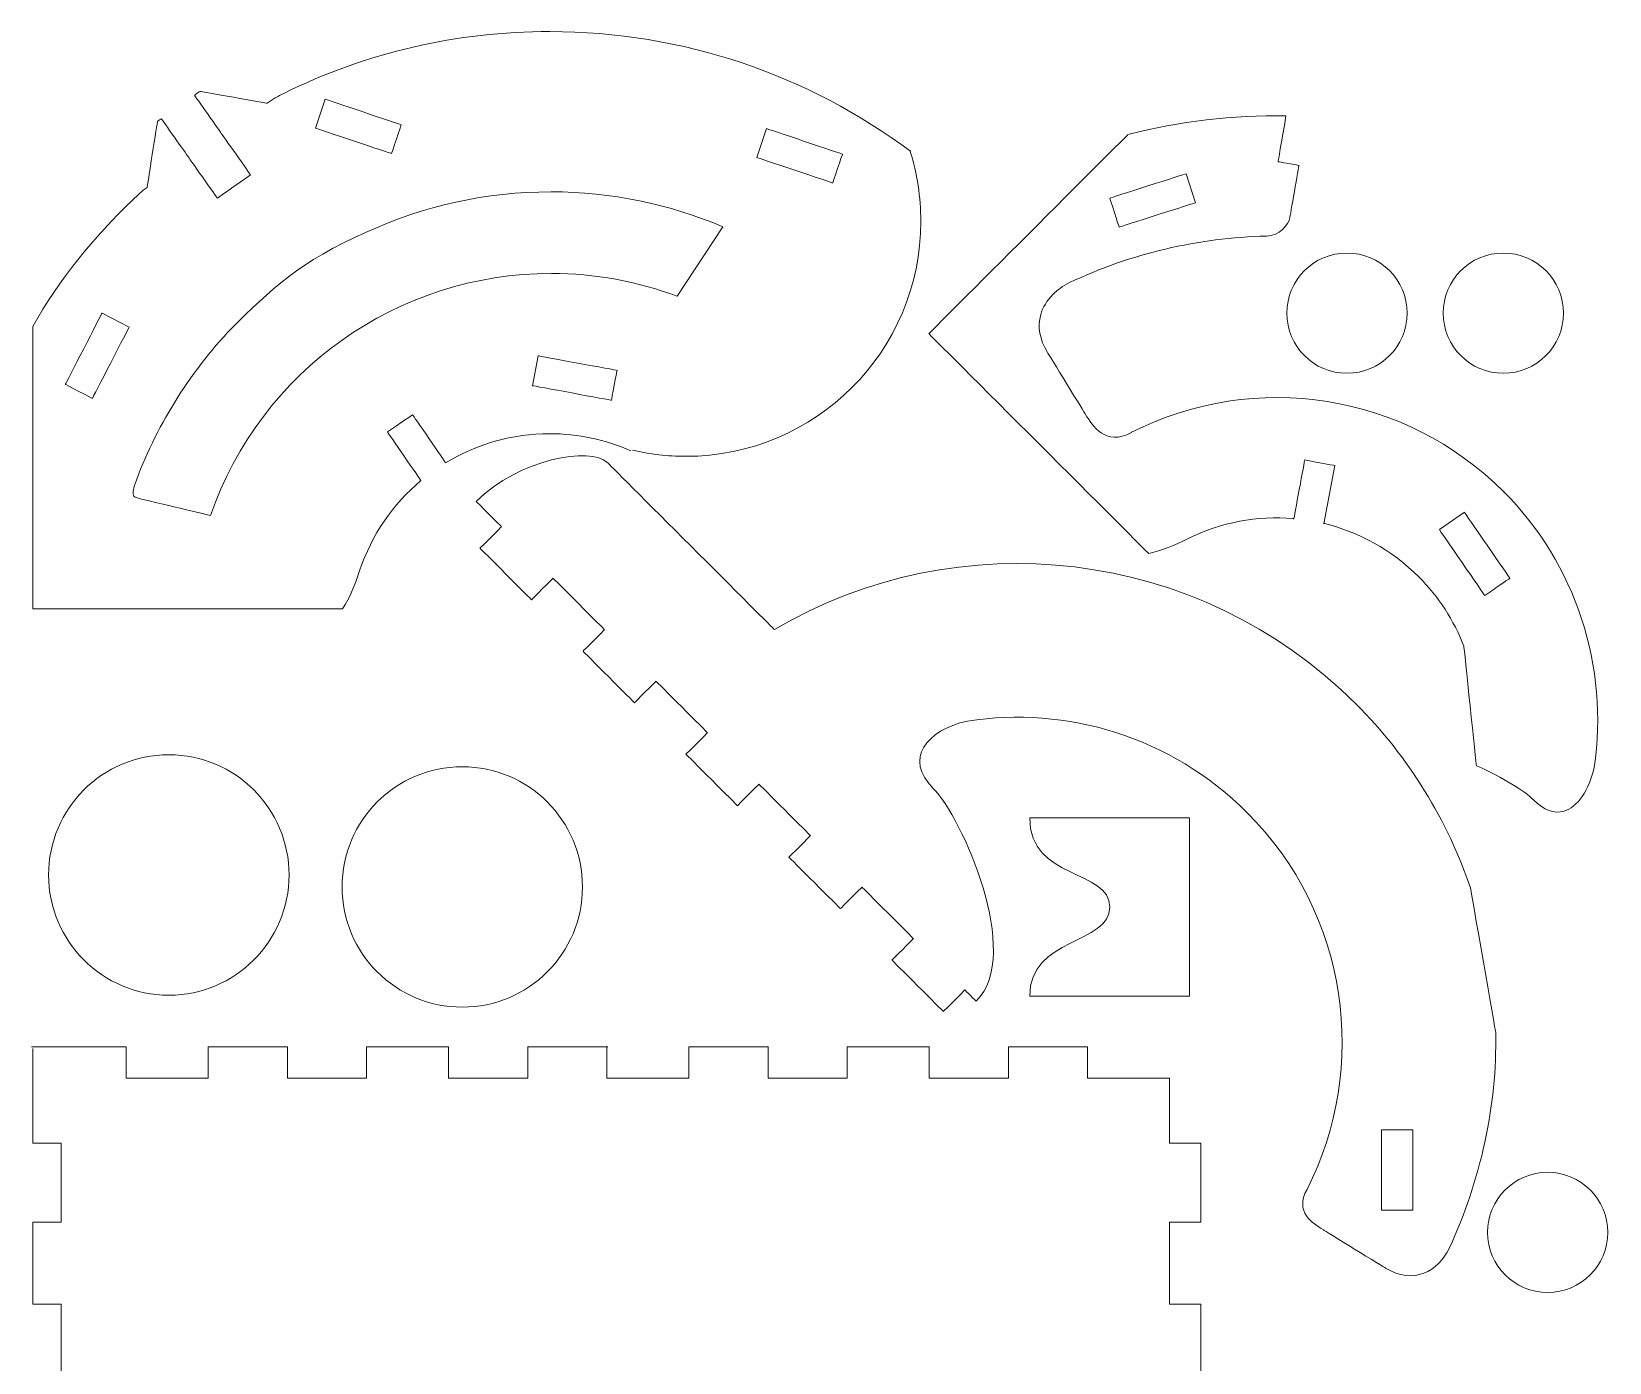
# Model space of a CAD drawing. Header units: millimetres. Extents: x -102 to 102, y -193 to 188.
# Drawn here: x -96.4 to 100.5, y 22.2 to 188.3 of the extents above; entities that cross this region are included whole.
import ezdxf

# ---------------------------------------------------------------- set-up
doc = ezdxf.new("R2010")
doc.units = ezdxf.units.MM
doc.header["$MEASUREMENT"] = 0
doc.layers.add('Layer 1', color=7, linetype='Continuous')

msp = doc.modelspace()

# ---------------------------------------------------------------- linework, layer by layer
at = {"layer": 'Layer 1', "color": 1, "lineweight": 9}
for points, knots in [([(-21.3755, 136.0189), (-19.2411, 135.5243), (-17.0179, 135.2629), (-14.7337, 135.2629), (-14.7337, 135.2629), (1.4574, 135.2629), (14.5832, 148.3887), (14.5832, 164.5798), (14.5832, 164.5798), (14.5832, 167.6155), (14.1214, 170.5442), (13.2649, 173.2984), (13.2649, 173.2984), (13.2649, 173.2984), (13.2906, 173.3315), (13.2906, 173.3315), (13.2906, 173.3315), (0.616, 182.7782), (-15.0371, 188.2632), (-31.6879, 188.2632), (-31.6879, 188.2632), (-43.3327, 188.2632), (-54.5083, 185.666), (-64.904, 180.5437), (-64.904, 180.5437), (-65.6205, 180.1906), (-66.3119, 179.781), (-66.9625, 179.3245), (-66.9625, 179.3245), (-66.9625, 179.3245), (-75.3582, 180.7984), (-75.3582, 180.7984), (-75.3582, 180.7984), (-75.3582, 180.7984), (-76.0486, 180.3119), (-76.0486, 180.3119), (-76.0486, 180.3119), (-76.0486, 180.3119), (-72.6563, 175.5015), (-72.6563, 175.5015), (-72.6563, 175.5015), (-72.6563, 175.5015), (-69.0491, 170.3865), (-69.0491, 170.3865), (-69.0491, 170.3865), (-69.0491, 170.3865), (-73.1847, 167.4698), (-73.1847, 167.4698), (-73.1847, 167.4698), (-73.1847, 167.4698), (-76.9196, 172.766), (-76.9196, 172.766), (-76.9196, 172.766), (-76.9196, 172.766), (-80.1835, 177.3952), (-80.1835, 177.3952), (-80.1835, 177.3952), (-80.1835, 177.3952), (-80.6548, 177.0632), (-80.6548, 177.0632), (-80.6548, 177.0632), (-80.6548, 177.0632), (-81.9537, 168.81), (-81.9537, 168.81), (-81.9537, 168.81), (-82.6089, 168.3496), (-83.1465, 167.8363), (-83.7208, 167.2832), (-83.7208, 167.2832), (-88.5906, 162.6081), (-93.0176, 157.2607), (-96.1926, 151.4579), (-96.1926, 151.4579), (-96.1926, 151.4579), (-96.1926, 116.2443), (-96.1926, 116.2443), (-96.1926, 116.2443), (-96.1926, 116.2443), (-57.5549, 116.2443), (-57.5549, 116.2443), (-57.5549, 116.2443), (-56.6705, 117.6554), (-55.9586, 119.2874), (-55.4439, 120.9864), (-55.4439, 120.9864), (-53.9344, 125.4783), (-51.248, 129.3377), (-47.7918, 132.2315), (-47.7918, 132.2315), (-47.7918, 132.2315), (-47.7911, 132.2389), (-47.7911, 132.2389), (-47.7911, 132.2389), (-47.7911, 132.2389), (-51.9574, 138.3021), (-51.9574, 138.3021), (-51.9574, 138.3021), (-51.9574, 138.3021), (-48.8258, 140.4572), (-48.8258, 140.4572), (-48.8258, 140.4572), (-48.8258, 140.4572), (-44.7011, 134.4593), (-44.7011, 134.4593), (-44.7011, 134.4593), (-40.8738, 136.7792), (-36.4031, 138.0841), (-31.6879, 138.0841), (-31.6879, 138.0841), (-28.1735, 138.0841), (-24.7342, 137.3344), (-21.5843, 135.942)], [0, 0, 0, 0, 0.03448276, 0.03448276, 0.03448276, 0.03448277, 0.06896552, 0.06896552, 0.06896552, 0.06896553, 0.10344828, 0.10344828, 0.10344828, 0.10344829, 0.13793103, 0.13793103, 0.13793103, 0.13793104, 0.17241379, 0.17241379, 0.17241379, 0.1724138, 0.20689655, 0.20689655, 0.20689655, 0.20689656, 0.24137931, 0.24137931, 0.24137931, 0.24137932, 0.27586207, 0.27586207, 0.27586207, 0.27586208, 0.31034483, 0.31034483, 0.31034483, 0.31034484, 0.34482759, 0.34482759, 0.34482759, 0.3448276, 0.37931034, 0.37931034, 0.37931034, 0.37931035, 0.4137931, 0.4137931, 0.4137931, 0.41379311, 0.44827586, 0.44827586, 0.44827586, 0.44827587, 0.48275862, 0.48275862, 0.48275862, 0.48275863, 0.51724138, 0.51724138, 0.51724138, 0.51724139, 0.55172414, 0.55172414, 0.55172414, 0.55172415, 0.5862069, 0.5862069, 0.5862069, 0.58620691, 0.62068966, 0.62068966, 0.62068966, 0.62068967, 0.65517241, 0.65517241, 0.65517241, 0.65517242, 0.68965517, 0.68965517, 0.68965517, 0.68965518, 0.72413793, 0.72413793, 0.72413793, 0.72413794, 0.75862069, 0.75862069, 0.75862069, 0.7586207, 0.79310345, 0.79310345, 0.79310345, 0.79310346, 0.82758621, 0.82758621, 0.82758621, 0.82758622, 0.86206897, 0.86206897, 0.86206897, 0.86206898, 0.89655172, 0.89655172, 0.89655172, 0.89655173, 0.93103448, 0.93103448, 0.93103448, 0.93103449, 1, 1, 1, 1]), ([(-59.7259, 179.8185), (-59.7259, 179.8185), (-60.9352, 176.2163), (-60.9352, 176.2163), (-60.9352, 176.2163), (-60.9352, 176.2163), (-51.4554, 173.0346), (-51.4554, 173.0346), (-51.4554, 173.0346), (-51.4554, 173.0346), (-50.2457, 176.6361), (-50.2457, 176.6361), (-50.2457, 176.6361), (-50.2457, 176.6361), (-59.7259, 179.8185), (-59.7259, 179.8185)], [0, 0, 0, 0, 0.2, 0.2, 0.2, 0.20000001, 0.4, 0.4, 0.4, 0.40000001, 0.6, 0.6, 0.6, 0.60000001, 1, 1, 1, 1]), ([(64.8839, 126.8539), (64.8839, 126.8539), (66.2273, 134.113), (66.2273, 134.113), (66.2273, 134.113), (66.2273, 134.113), (62.491, 134.8045), (62.491, 134.8045), (62.491, 134.8045), (62.491, 134.8045), (61.13, 127.4526), (61.13, 127.4526), (61.13, 127.4526), (61.13, 127.4526), (61.0376, 127.5083), (61.0376, 127.5083), (61.0376, 127.5083), (56.5979, 127.8731), (52.0403, 127.0518), (47.8465, 124.9676), (47.8465, 124.9676), (46.2812, 124.1301), (44.6627, 123.5181), (43.0251, 123.1325), (43.0251, 123.1325), (43.0251, 123.1325), (15.5832, 150.5751), (15.5832, 150.5751), (15.5832, 150.5751), (15.5832, 150.5751), (40.4318, 175.424), (40.4318, 175.424), (40.4318, 175.424), (46.8644, 177.0546), (53.5153, 177.8441), (60.1472, 177.7411), (60.1472, 177.7411), (59.5806, 174.4606), (59.1587, 172.0204), (59.1587, 172.0204), (59.1587, 172.0204), (59.1587, 172.0204), (60.1729, 171.8451), (61.7724, 171.5685), (61.7724, 171.5685), (61.7724, 171.5685), (60.6259, 165.0386), (60.6259, 165.0386), (60.6259, 165.0386), (60.4703, 164.151), (59.3361, 162.7346), (57.72, 162.735), (57.72, 162.735), (49.2241, 162.5519), (40.774, 160.5633), (33.1346, 156.9335), (33.1346, 156.9335), (32.3257, 156.5201), (31.6275, 156.0191), (31.0603, 155.4515), (31.0603, 155.4515), (30.3219, 154.7135), (29.804, 153.863), (29.5454, 152.9447), (29.5454, 152.9447), (29.1239, 151.4482), (29.4146, 149.8198), (30.3861, 148.234), (30.3861, 148.234), (30.4122, 148.1913), (35.1469, 140.4662), (35.1469, 140.4662), (35.1469, 140.4662), (35.9494, 139.156), (37.6198, 136.4304), (40.8678, 138.2472), (40.8678, 138.2472), (40.8731, 138.2497), (40.8784, 138.2532), (40.8834, 138.2561), (40.8834, 138.2561), (56.371, 146.1071), (75.0263, 143.1304), (87.3153, 130.8414), (87.3153, 130.8414), (96.2924, 121.8639), (100.5042, 109.0069), (98.5862, 96.4406), (98.5862, 96.4406), (98.5858, 96.4388), (98.5855, 96.4374), (98.5848, 96.436), (98.5848, 96.436), (97.9487, 93.5623), (96.508, 91.4728), (94.8249, 90.9824), (94.8249, 90.9824), (93.6173, 90.6304), (92.317, 91.1063), (91.0639, 92.3597), (91.0639, 92.3597), (89.9297, 93.4939), (87.2341, 95.1629), (83.9085, 96.6565), (83.9085, 96.6565), (83.9085, 96.6565), (82.339, 111.5751), (82.339, 111.5751), (82.339, 111.5751), (81.0951, 114.7872), (79.194, 117.7494), (76.709, 120.2348), (76.709, 120.2348), (73.3358, 123.6077), (69.1948, 125.8595), (64.7918, 126.9097)], [0, 0, 0, 0, 0.03333333, 0.03333333, 0.03333333, 0.03333334, 0.06666667, 0.06666667, 0.06666667, 0.06666668, 0.1, 0.1, 0.1, 0.10000001, 0.13333333, 0.13333333, 0.13333333, 0.13333334, 0.16666667, 0.16666667, 0.16666667, 0.16666668, 0.2, 0.2, 0.2, 0.20000001, 0.23333333, 0.23333333, 0.23333333, 0.23333334, 0.26666667, 0.26666667, 0.26666667, 0.26666668, 0.3, 0.3, 0.3, 0.30000001, 0.33333333, 0.33333333, 0.33333333, 0.33333334, 0.36666667, 0.36666667, 0.36666667, 0.36666668, 0.4, 0.4, 0.4, 0.40000001, 0.43333333, 0.43333333, 0.43333333, 0.43333334, 0.46666667, 0.46666667, 0.46666667, 0.46666668, 0.5, 0.5, 0.5, 0.50000001, 0.53333333, 0.53333333, 0.53333333, 0.53333334, 0.56666667, 0.56666667, 0.56666667, 0.56666668, 0.6, 0.6, 0.6, 0.60000001, 0.63333333, 0.63333333, 0.63333333, 0.63333334, 0.66666667, 0.66666667, 0.66666667, 0.66666668, 0.7, 0.7, 0.7, 0.70000001, 0.73333333, 0.73333333, 0.73333333, 0.73333334, 0.76666667, 0.76666667, 0.76666667, 0.76666668, 0.8, 0.8, 0.8, 0.80000001, 0.83333333, 0.83333333, 0.83333333, 0.83333334, 0.86666667, 0.86666667, 0.86666667, 0.86666668, 0.9, 0.9, 0.9, 0.90000001, 0.93333333, 0.93333333, 0.93333333, 0.93333334, 1, 1, 1, 1]), ([(-4.6736, 176.1557), (-4.6736, 176.1557), (-5.8826, 172.5528), (-5.8826, 172.5528), (-5.8826, 172.5528), (-5.8826, 172.5528), (3.5973, 169.3711), (3.5973, 169.3711), (3.5973, 169.3711), (3.5973, 169.3711), (4.8069, 172.9733), (4.8069, 172.9733), (4.8069, 172.9733), (4.8069, 172.9733), (-4.6736, 176.1557), (-4.6736, 176.1557)], [0, 0, 0, 0, 0.2, 0.2, 0.2, 0.20000001, 0.4, 0.4, 0.4, 0.40000001, 0.6, 0.6, 0.6, 0.60000001, 1, 1, 1, 1]), ([(48.848, 166.9037), (48.848, 166.9037), (47.6912, 170.5232), (47.6912, 170.5232), (47.6912, 170.5232), (47.6912, 170.5232), (38.1666, 167.4784), (38.1666, 167.4784), (38.1666, 167.4784), (38.1666, 167.4784), (39.3234, 163.8589), (39.3234, 163.8589), (39.3234, 163.8589), (39.3234, 163.8589), (48.848, 166.9037), (48.848, 166.9037)], [0, 0, 0, 0, 0.2, 0.2, 0.2, 0.20000001, 0.4, 0.4, 0.4, 0.40000001, 0.6, 0.6, 0.6, 0.60000001, 1, 1, 1, 1]), ([(-15.8275, 155.2316), (-15.8275, 155.2316), (-10.1149, 163.9124), (-10.1149, 163.9124), (-10.1149, 163.9124), (-10.1149, 163.9124), (-10.1149, 163.9131), (-10.1149, 163.9131), (-10.1149, 163.9131), (-16.8177, 166.7251), (-23.9929, 168.2628), (-31.5494, 168.2628), (-31.5494, 168.2628), (-39.6555, 168.2628), (-47.4311, 166.5501), (-54.7127, 163.1708), (-54.7127, 163.1708), (-62.743, 159.7002), (-66.6779, 155.9512), (-71.4065, 151.2226), (-71.4065, 151.2226), (-76.7575, 145.6275), (-80.9428, 138.8535), (-83.5269, 131.6251), (-83.5269, 131.6251), (-83.6567, 131.206), (-83.6807, 130.8966), (-83.6807, 130.7082), (-83.6807, 130.7082), (-83.6814, 130.4821), (-83.6398, 130.3505), (-83.6165, 130.3096), (-83.6165, 130.3096), (-83.5904, 130.2729), (-83.3893, 130.1113), (-82.8813, 129.9896), (-82.8813, 129.9896), (-82.7727, 129.9631), (-74.5537, 127.9911), (-74.0485, 127.8698), (-74.0485, 127.8698), (-67.7426, 145.9793), (-50.751, 158.0848), (-31.4971, 158.0848), (-31.4971, 158.0848), (-26.0753, 158.0845), (-20.7798, 157.0928), (-15.8014, 155.2319)], [0, 0, 0, 0, 0.07692308, 0.07692308, 0.07692308, 0.07692309, 0.15384615, 0.15384615, 0.15384615, 0.15384616, 0.23076923, 0.23076923, 0.23076923, 0.23076924, 0.30769231, 0.30769231, 0.30769231, 0.30769232, 0.38461538, 0.38461538, 0.38461538, 0.38461539, 0.46153846, 0.46153846, 0.46153846, 0.46153847, 0.53846154, 0.53846154, 0.53846154, 0.53846155, 0.61538462, 0.61538462, 0.61538462, 0.61538463, 0.69230769, 0.69230769, 0.69230769, 0.6923077, 0.76923077, 0.76923077, 0.76923077, 0.76923078, 0.84615385, 0.84615385, 0.84615385, 0.84615386, 1, 1, 1, 1]), ([(75.254, 153.1257), (75.254, 148.9838), (71.8962, 145.6257), (67.7539, 145.6257), (67.7539, 145.6257), (63.612, 145.6257), (60.2539, 148.9838), (60.2539, 153.1257), (60.2539, 153.1257), (60.2539, 157.268), (63.612, 160.6258), (67.7539, 160.6258), (67.7539, 160.6258), (71.8962, 160.6258), (75.254, 157.268), (75.254, 153.1257)], [0, 0, 0, 0, 0.2, 0.2, 0.2, 0.20000001, 0.4, 0.4, 0.4, 0.40000001, 0.6, 0.6, 0.6, 0.60000001, 1, 1, 1, 1]), ([(94.7601, 153.1257), (94.7601, 148.9838), (91.4016, 145.6257), (87.2597, 145.6257), (87.2597, 145.6257), (83.1177, 145.6257), (79.76, 148.9838), (79.76, 153.1257), (79.76, 153.1257), (79.76, 157.268), (83.1177, 160.6258), (87.2597, 160.6258), (87.2597, 160.6258), (91.4016, 160.6258), (94.7601, 157.268), (94.7601, 153.1257)], [0, 0, 0, 0, 0.2, 0.2, 0.2, 0.20000001, 0.4, 0.4, 0.4, 0.40000001, 0.6, 0.6, 0.6, 0.60000001, 1, 1, 1, 1]), ([(-84.1982, 151.3848), (-84.1982, 151.3848), (-87.5753, 153.1261), (-87.5753, 153.1261), (-87.5753, 153.1261), (-87.5753, 153.1261), (-92.1575, 144.2375), (-92.1575, 144.2375), (-92.1575, 144.2375), (-92.1575, 144.2375), (-88.78, 142.4965), (-88.78, 142.4965), (-88.78, 142.4965), (-88.78, 142.4965), (-84.1982, 151.3848), (-84.1982, 151.3848)], [0, 0, 0, 0, 0.2, 0.2, 0.2, 0.20000001, 0.4, 0.4, 0.4, 0.40000001, 0.6, 0.6, 0.6, 0.60000001, 1, 1, 1, 1]), ([(-33.1553, 147.8108), (-33.1553, 147.8108), (-33.8467, 144.0749), (-33.8467, 144.0749), (-33.8467, 144.0749), (-33.8467, 144.0749), (-24.0144, 142.2546), (-24.0144, 142.2546), (-24.0144, 142.2546), (-24.0144, 142.2546), (-23.3223, 145.9912), (-23.3223, 145.9912), (-23.3223, 145.9912), (-23.3223, 145.9912), (-33.1553, 147.8108), (-33.1553, 147.8108)], [0, 0, 0, 0, 0.2, 0.2, 0.2, 0.20000001, 0.4, 0.4, 0.4, 0.40000001, 0.6, 0.6, 0.6, 0.60000001, 1, 1, 1, 1]), ([(20.4156, 102.2351), (15.2231, 101.0851), (12.4972, 97.4687), (16.0941, 93.8722), (16.0941, 93.8722), (19.7309, 90.2347), (27.3646, 73.1324), (21.4927, 67.26), (21.4927, 67.26), (21.4927, 67.26), (20.078, 68.6743), (20.078, 68.6743), (20.078, 68.6743), (20.078, 68.6743), (17.3916, 65.9872), (17.3916, 65.9872), (17.3916, 65.9872), (17.3916, 65.9872), (10.9682, 72.4106), (10.9682, 72.4106), (10.9682, 72.4106), (10.9682, 72.4106), (10.9774, 72.4014), (10.9774, 72.4014), (10.9774, 72.4014), (10.9774, 72.4014), (13.6642, 75.0882), (13.6642, 75.0882), (13.6642, 75.0882), (13.6642, 75.0882), (7.2408, 81.5116), (7.2408, 81.5116), (7.2408, 81.5116), (7.2408, 81.5116), (4.554, 78.8248), (4.554, 78.8248), (4.554, 78.8248), (4.554, 78.8248), (-1.8693, 85.2482), (-1.8693, 85.2482), (-1.8693, 85.2482), (-1.8693, 85.2482), (0.8174, 87.9349), (0.8174, 87.9349), (0.8174, 87.9349), (0.8174, 87.9349), (-5.606, 94.3583), (-5.606, 94.3583), (-5.606, 94.3583), (-5.606, 94.3583), (-8.2927, 91.6716), (-8.2927, 91.6716), (-8.2927, 91.6716), (-8.2927, 91.6716), (-14.7157, 98.0946), (-14.7157, 98.0946), (-14.7157, 98.0946), (-14.7157, 98.0946), (-12.0286, 100.7813), (-12.0286, 100.7813), (-12.0286, 100.7813), (-12.0286, 100.7813), (-18.4524, 107.2047), (-18.4524, 107.2047), (-18.4524, 107.2047), (-18.4524, 107.2047), (-21.1391, 104.518), (-21.1391, 104.518), (-21.1391, 104.518), (-21.1391, 104.518), (-27.5622, 110.9413), (-27.5622, 110.9413), (-27.5622, 110.9413), (-27.5622, 110.9413), (-24.8754, 113.6281), (-24.8754, 113.6281), (-24.8754, 113.6281), (-24.8754, 113.6281), (-31.2988, 120.0511), (-31.2988, 120.0511), (-31.2988, 120.0511), (-31.2988, 120.0511), (-33.9852, 117.3644), (-33.9852, 117.3644), (-33.9852, 117.3644), (-33.9852, 117.3644), (-40.4086, 123.7874), (-40.4086, 123.7874), (-40.4086, 123.7874), (-40.4086, 123.7874), (-40.4177, 123.7966), (-40.4177, 123.7966), (-40.4177, 123.7966), (-40.4177, 123.7966), (-37.7306, 126.4833), (-37.7306, 126.483), (-37.7306, 126.483), (-37.7306, 126.483), (-40.8904, 129.6431), (-40.8904, 129.6431), (-40.8904, 129.6431), (-35.5875, 134.9464), (-26.5423, 136.5078), (-24.5466, 134.5125), (-24.5466, 134.5125), (-24.5466, 134.5125), (-3.6883, 113.6538), (-3.6883, 113.6538), (-3.6883, 113.6538), (19.2119, 127.1444), (49.1776, 124.058), (68.8432, 104.3924), (68.8432, 104.3924), (75.5361, 97.6998), (80.3046, 89.8135), (83.1572, 81.4191), (83.1572, 81.4191), (83.1572, 81.4191), (86.3149, 63.3738), (86.3149, 63.3738), (86.3149, 63.3738), (86.5015, 54.1924), (84.4296, 44.9768), (80.5491, 36.5116), (80.5491, 36.5116), (80.5491, 36.5116), (80.5491, 36.5119), (80.5491, 36.5119), (80.5491, 36.5119), (79.138, 33.5606), (76.0751, 31.8284), (72.5738, 33.9747), (72.5738, 33.9747), (72.5738, 33.9747), (64.8099, 38.7351), (64.8099, 38.7351), (64.8099, 38.7351), (63.4538, 39.5663), (61.1869, 40.9573), (62.7694, 43.7866), (62.7694, 43.7866), (62.7694, 43.7866), (62.7715, 43.7855), (62.7715, 43.7855), (62.7715, 43.7855), (70.508, 59.0114), (68.0131, 78.0998), (55.2821, 90.8309), (55.2821, 90.8309), (45.7839, 100.3294), (32.747, 104.131), (20.4156, 102.2369)], [0, 0, 0, 0, 0.02564103, 0.02564103, 0.02564103, 0.02564104, 0.05128205, 0.05128205, 0.05128205, 0.05128206, 0.07692308, 0.07692308, 0.07692308, 0.07692309, 0.1025641, 0.1025641, 0.1025641, 0.10256411, 0.12820513, 0.12820513, 0.12820513, 0.12820514, 0.15384615, 0.15384615, 0.15384615, 0.15384616, 0.17948718, 0.17948718, 0.17948718, 0.17948719, 0.20512821, 0.20512821, 0.20512821, 0.20512822, 0.23076923, 0.23076923, 0.23076923, 0.23076924, 0.25641026, 0.25641026, 0.25641026, 0.25641027, 0.28205128, 0.28205128, 0.28205128, 0.28205129, 0.30769231, 0.30769231, 0.30769231, 0.30769232, 0.33333333, 0.33333333, 0.33333333, 0.33333334, 0.35897436, 0.35897436, 0.35897436, 0.35897437, 0.38461538, 0.38461538, 0.38461538, 0.38461539, 0.41025641, 0.41025641, 0.41025641, 0.41025642, 0.43589744, 0.43589744, 0.43589744, 0.43589745, 0.46153846, 0.46153846, 0.46153846, 0.46153847, 0.48717949, 0.48717949, 0.48717949, 0.4871795, 0.51282051, 0.51282051, 0.51282051, 0.51282052, 0.53846154, 0.53846154, 0.53846154, 0.53846155, 0.56410256, 0.56410256, 0.56410256, 0.56410257, 0.58974359, 0.58974359, 0.58974359, 0.5897436, 0.61538462, 0.61538462, 0.61538462, 0.61538463, 0.64102564, 0.64102564, 0.64102564, 0.64102565, 0.66666667, 0.66666667, 0.66666667, 0.66666668, 0.69230769, 0.69230769, 0.69230769, 0.6923077, 0.71794872, 0.71794872, 0.71794872, 0.71794873, 0.74358974, 0.74358974, 0.74358974, 0.74358975, 0.76923077, 0.76923077, 0.76923077, 0.76923078, 0.79487179, 0.79487179, 0.79487179, 0.7948718, 0.82051282, 0.82051282, 0.82051282, 0.82051283, 0.84615385, 0.84615385, 0.84615385, 0.84615386, 0.87179487, 0.87179487, 0.87179487, 0.87179488, 0.8974359, 0.8974359, 0.8974359, 0.89743591, 0.92307692, 0.92307692, 0.92307692, 0.92307693, 0.94871795, 0.94871795, 0.94871795, 0.94871796, 1, 1, 1, 1]), ([(82.4136, 128.2845), (82.4136, 128.2845), (79.2823, 126.1315), (79.2823, 126.1315), (79.2823, 126.1315), (79.2823, 126.1315), (84.949, 117.8917), (84.949, 117.8917), (84.949, 117.8917), (84.949, 117.8917), (88.0799, 120.0454), (88.0799, 120.0454), (88.0799, 120.0454), (88.0799, 120.0454), (82.4136, 128.2845), (82.4136, 128.2845)], [0, 0, 0, 0, 0.2, 0.2, 0.2, 0.20000001, 0.4, 0.4, 0.4, 0.40000001, 0.6, 0.6, 0.6, 0.60000001, 1, 1, 1, 1]), ([(-64.2411, 83.0268), (-64.2411, 74.7426), (-70.9569, 68.0264), (-79.2415, 68.0264), (-79.2415, 68.0264), (-87.5262, 68.0264), (-94.2413, 74.7426), (-94.2413, 83.0268), (-94.2413, 83.0268), (-94.2413, 91.3111), (-87.5262, 98.0269), (-79.2415, 98.0269), (-79.2415, 98.0269), (-70.9569, 98.0269), (-64.2411, 91.3111), (-64.2411, 83.0268)], [0, 0, 0, 0, 0.2, 0.2, 0.2, 0.20000001, 0.4, 0.4, 0.4, 0.40000001, 0.6, 0.6, 0.6, 0.60000001, 1, 1, 1, 1]), ([(-27.6297, 81.533), (-27.6297, 73.2488), (-34.3455, 66.5326), (-42.6294, 66.5326), (-42.6294, 66.5326), (-50.9137, 66.5326), (-57.6292, 73.2488), (-57.6292, 81.533), (-57.6292, 81.533), (-57.6292, 89.8173), (-50.9137, 96.5331), (-42.6294, 96.5331), (-42.6294, 96.5331), (-34.3455, 96.5331), (-27.6297, 89.8173), (-27.6297, 81.533)], [0, 0, 0, 0, 0.2, 0.2, 0.2, 0.20000001, 0.4, 0.4, 0.4, 0.40000001, 0.6, 0.6, 0.6, 0.60000001, 1, 1, 1, 1]), ([(28.1664, 90.1389), (28.1664, 82.3778), (38.1662, 83.7458), (38.1662, 79.0264), (38.1662, 79.0264), (38.1662, 74.3069), (28.1664, 75.3222), (28.1664, 67.9139), (28.1664, 67.9139), (28.1664, 67.9139), (38.1662, 67.9139), (38.1662, 67.9139), (38.1662, 67.9139), (38.1662, 67.9139), (48.0934, 67.9139), (48.0934, 67.9139), (48.0934, 67.9139), (48.0934, 67.9139), (48.0934, 90.1389), (48.0934, 90.1389), (48.0934, 90.1389), (48.0934, 90.1389), (38.1662, 90.1389), (38.1662, 90.1389), (38.1662, 90.1389), (38.1662, 90.1389), (28.1664, 90.1389), (28.1664, 90.1389)], [0, 0, 0, 0, 0.24999999, 0.25, 0.25, 0.25, 0.37499999, 0.375, 0.375, 0.375, 0.49999999, 0.5, 0.5, 0.5, 0.62499999, 0.625, 0.625, 0.625, 0.74999999, 0.75, 0.75, 0.75, 0.87499999, 0.875, 0.875, 0.875, 1, 1, 1, 1]), ([(-96.1926, 61.3875), (-96.1926, 61.3875), (-96.1926, 49.5694), (-96.1926, 49.5694), (-96.1926, 49.5694), (-96.1926, 49.5694), (-92.6648, 49.5694), (-92.6648, 49.5694), (-92.6648, 49.5694), (-92.6648, 49.5694), (-92.6648, 39.6916), (-92.6648, 39.6916), (-92.6648, 39.6916), (-92.6648, 39.6916), (-96.1926, 39.6916), (-96.1926, 39.6916), (-96.1926, 39.6916), (-96.1926, 39.6916), (-96.1926, 29.4611), (-96.1926, 29.4611), (-96.1926, 29.4611), (-96.1926, 29.4611), (-92.6648, 29.4611), (-92.6648, 29.4611), (-92.6648, 29.4611), (-92.6648, 29.4611), (-92.6648, 19.6186), (-92.6648, 19.6186), (-92.6648, 19.6186), (-92.6648, 19.6186), (-92.6648, 19.5833), (-92.6648, 19.5833), (-92.6648, 19.5833), (-92.6648, 19.5833), (-96.1926, 19.5833), (-96.1926, 19.5833), (-96.1926, 19.5833), (-96.1926, 19.5833), (-96.1926, 9.7055), (-96.1926, 9.7055), (-96.1926, 9.7055), (-96.1926, 9.7055), (-92.6648, 9.7055), (-92.6648, 9.7055), (-92.6648, 9.7055), (-92.6648, 9.7055), (-92.6648, -0.525), (-92.6648, -0.525), (-92.6648, -0.525), (-92.6648, -0.525), (-96.1926, -0.525), (-96.1926, -0.525), (-96.1926, -0.525), (-96.1926, -0.525), (-96.1926, -10.4028), (-96.1926, -10.4028), (-96.1926, -10.4028), (-96.1926, -10.4028), (-92.6648, -10.4028), (-92.6648, -10.4028), (-92.6648, -10.4028), (-92.6648, -10.4028), (-92.6648, -20.2806), (-92.6648, -20.2806), (-92.6648, -20.2806), (-92.6648, -20.2806), (-96.1926, -20.2806), (-96.1926, -20.2806), (-96.1926, -20.2806), (-96.1926, -20.2806), (-96.1926, -30.5111), (-96.1926, -30.5111), (-96.1926, -30.5111), (-96.1926, -30.5111), (-92.6648, -30.5111), (-92.6648, -30.5111), (-92.6648, -30.5111), (-92.6648, -30.5111), (-92.6648, -40.3889), (-92.6648, -40.3889), (-92.6648, -40.3889), (-92.6648, -40.3889), (-96.1926, -40.3889), (-96.1926, -40.3889), (-96.1926, -40.3889), (-96.1926, -40.3889), (-96.1926, -50.2667), (-96.1926, -50.2667), (-96.1926, -50.2667), (-96.1926, -50.2667), (-92.6648, -50.2667), (-92.6648, -50.2667), (-92.6648, -50.2667), (-92.6648, -50.2667), (-92.6648, -60.3674), (-92.6648, -60.3674), (-92.6648, -60.3674), (-92.6648, -60.3674), (-92.6648, -60.4972), (-92.6648, -60.4972), (-92.6648, -60.4972), (-92.6648, -60.4972), (-96.1926, -60.4972), (-96.1926, -60.4972), (-96.1926, -60.4972), (-96.1926, -60.4972), (-96.1926, -70.375), (-96.1926, -70.375), (-96.1926, -70.375), (-96.1926, -70.375), (-92.6648, -70.375), (-92.6648, -70.375), (-92.6648, -70.375), (-92.6648, -70.375), (-92.6648, -80.2528), (-92.6648, -80.2528), (-92.6648, -80.2528), (-92.6648, -80.2528), (-73.6148, -80.2528), (-73.6148, -80.2528), (-73.6148, -80.2528), (-73.6148, -80.2528), (-73.6148, -84.1334), (-73.6148, -84.1334), (-73.6148, -84.1334), (-73.6148, -84.1334), (-53.5065, -84.1334), (-53.5065, -84.1334), (-53.5065, -84.1334), (-53.5065, -84.1334), (-53.5065, -80.2528), (-53.5065, -80.2528), (-53.5065, -80.2528), (-53.5065, -80.2528), (-33.4863, -80.2528), (-33.4863, -80.2528), (-33.4863, -80.2528), (-33.4863, -80.2528), (-33.3982, -80.2528), (-33.3982, -80.2528), (-33.3982, -80.2528), (-33.3982, -80.2528), (-33.3982, -84.1334), (-33.3982, -84.1334), (-33.3982, -84.1334), (-33.3982, -84.1334), (-13.6426, -84.1334), (-13.6426, -84.1334), (-13.6426, -84.1334), (-13.6426, -84.1334), (-13.6426, -80.2528), (-13.6426, -80.2528), (-13.6426, -80.2528), (-13.6426, -80.2528), (6.4858, -80.2528), (6.4858, -80.2528), (6.4858, -80.2528), (6.4858, -80.2528), (6.4657, -80.2528), (6.4657, -80.2528), (6.4657, -80.2528), (6.4657, -80.2528), (6.4657, -84.1334), (6.4657, -84.1334), (6.4657, -84.1334), (6.4657, -84.1334), (26.5741, -84.1334), (26.5741, -84.1334), (26.5741, -84.1334), (26.5741, -84.1334), (26.5741, -80.2528), (26.5741, -80.2528), (26.5741, -80.2528), (26.5741, -80.2528), (49.3356, -80.2528), (49.3356, -80.2528), (49.3356, -80.2528), (49.3356, -80.2528), (49.3166, -80.2528), (49.3166, -80.2528), (49.3166, -80.2528), (49.3166, -80.2528), (49.5046, -80.2528), (49.5046, -80.2528), (49.5046, -80.2528), (49.5046, -80.2528), (49.5046, -70.375), (49.5046, -70.375), (49.5046, -70.375), (49.5046, -70.375), (45.6241, -70.375), (45.6241, -70.375), (45.6241, -70.375), (45.6241, -70.375), (45.6241, -60.4972), (45.6241, -60.4972), (45.6241, -60.4972), (45.6241, -60.4972), (49.5046, -60.4972), (49.5046, -60.4972), (49.5046, -60.4972), (49.5046, -60.4972), (49.5046, -60.3674), (49.5046, -60.3674), (49.5046, -60.3674), (49.5046, -60.3674), (49.5046, -50.2667), (49.5046, -50.2667), (49.5046, -50.2667), (49.5046, -50.2667), (45.6241, -50.2667), (45.6241, -50.2667), (45.6241, -50.2667), (45.6241, -50.2667), (45.6241, -40.3889), (45.6241, -40.3889), (45.6241, -40.3889), (45.6241, -40.3889), (49.5046, -40.3889), (49.5046, -40.3889), (49.5046, -40.3889), (49.5046, -40.3889), (49.5046, -30.5111), (49.5046, -30.5111), (49.5046, -30.5111), (49.5046, -30.5111), (45.6241, -30.5111), (45.6241, -30.5111), (45.6241, -30.5111), (45.6241, -30.5111), (45.6241, -20.2806), (45.6241, -20.2806), (45.6241, -20.2806), (45.6241, -20.2806), (49.5046, -20.2806), (49.5046, -20.2806), (49.5046, -20.2806), (49.5046, -20.2806), (49.5046, -10.4028), (49.5046, -10.4028), (49.5046, -10.4028), (49.5046, -10.4028), (45.6241, -10.4028), (45.6241, -10.4028), (45.6241, -10.4028), (45.6241, -10.4028), (45.6241, -0.525), (45.6241, -0.525), (45.6241, -0.525), (45.6241, -0.525), (49.5046, -0.525), (49.5046, -0.525), (49.5046, -0.525), (49.5046, -0.525), (49.5046, 9.7055), (49.5046, 9.7055), (49.5046, 9.7055), (49.5046, 9.7055), (45.6241, 9.7055), (45.6241, 9.7055), (45.6241, 9.7055), (45.6241, 9.7055), (45.6241, 19.5833), (45.6241, 19.5833), (45.6241, 19.5833), (45.6241, 19.5833), (49.5046, 19.5833), (49.5046, 19.5833), (49.5046, 19.5833), (49.5046, 19.5833), (49.5046, 19.6186), (49.5046, 19.6186), (49.5046, 19.6186), (49.5046, 19.6186), (49.5046, 29.4611), (49.5046, 29.4611), (49.5046, 29.4611), (49.5046, 29.4611), (45.6241, 29.4611), (45.6241, 29.4611), (45.6241, 29.4611), (45.6241, 29.4611), (45.6241, 39.6916), (45.6241, 39.6916), (45.6241, 39.6916), (45.6241, 39.6916), (49.5046, 39.6916), (49.5046, 39.6916), (49.5046, 39.6916), (49.5046, 39.6916), (49.5046, 49.5694), (49.5046, 49.5694), (49.5046, 49.5694), (49.5046, 49.5694), (45.6241, 49.5694), (45.6241, 49.5694), (45.6241, 49.5694), (45.6241, 49.5694), (45.6241, 57.6833), (45.6241, 57.6833), (45.6241, 57.6833), (45.6241, 57.6833), (45.5221, 57.6833), (45.5221, 57.6833), (45.5221, 57.6833), (45.5221, 57.6833), (35.3935, 57.6833), (35.3935, 57.6833), (35.3935, 57.6833), (35.3935, 57.6833), (35.3935, 61.5639), (35.3935, 61.5639), (35.3935, 61.5639), (35.3935, 61.5639), (25.5157, 61.5639), (25.5157, 61.5639), (25.5157, 61.5639), (25.5157, 61.5639), (25.5157, 57.6833), (25.5157, 57.6833), (25.5157, 57.6833), (25.5157, 57.6833), (15.638, 57.6833), (15.638, 57.6833), (15.638, 57.6833), (15.638, 57.6833), (15.638, 61.5639), (15.638, 61.5639), (15.638, 61.5639), (15.638, 61.5639), (5.4074, 61.5639), (5.4074, 61.5639), (5.4074, 61.5639), (5.4074, 61.5639), (5.4074, 57.6833), (5.4074, 57.6833), (5.4074, 57.6833), (5.4074, 57.6833), (-4.4704, 57.6833), (-4.4704, 57.6833), (-4.4704, 57.6833), (-4.4704, 57.6833), (-4.4704, 61.5639), (-4.4704, 61.5639), (-4.4704, 61.5639), (-4.4704, 61.5639), (-14.3482, 61.5639), (-14.3482, 61.5639), (-14.3482, 61.5639), (-14.3482, 61.5639), (-14.3482, 57.6833), (-14.3482, 57.6833), (-14.3482, 57.6833), (-14.3482, 57.6833), (-24.5787, 57.6833), (-24.5787, 57.6833), (-24.5787, 57.6833), (-24.5787, 57.6833), (-24.5787, 61.5639), (-24.5787, 61.5639), (-24.5787, 61.5639), (-24.5787, 61.5639), (-24.4641, 61.5639), (-24.4641, 61.5639), (-24.4641, 61.5639), (-24.4641, 61.5639), (-34.4565, 61.5639), (-34.4565, 61.5639), (-34.4565, 61.5639), (-34.4565, 61.5639), (-34.4565, 57.6833), (-34.4565, 57.6833), (-34.4565, 57.6833), (-34.4565, 57.6833), (-44.3343, 57.6833), (-44.3343, 57.6833), (-44.3343, 57.6833), (-44.3343, 57.6833), (-44.3343, 61.5639), (-44.3343, 61.5639), (-44.3343, 61.5639), (-44.3343, 61.5639), (-54.5648, 61.5639), (-54.5648, 61.5639), (-54.5648, 61.5639), (-54.5648, 61.5639), (-54.5648, 57.6833), (-54.5648, 57.6833), (-54.5648, 57.6833), (-54.5648, 57.6833), (-64.4426, 57.6833), (-64.4426, 57.6833), (-64.4426, 57.6833), (-64.4426, 57.6833), (-64.4426, 61.5639), (-64.4426, 61.5639), (-64.4426, 61.5639), (-64.4426, 61.5639), (-74.3204, 61.5639), (-74.3204, 61.5639), (-74.3204, 61.5639), (-74.3204, 61.5639), (-74.3204, 57.6833), (-74.3204, 57.6833), (-74.3204, 57.6833), (-74.3204, 57.6833), (-84.5509, 57.6833), (-84.5509, 57.6833), (-84.5509, 57.6833), (-84.5509, 57.6833), (-84.5509, 61.5639), (-84.5509, 61.5639), (-84.5509, 61.5639), (-84.5509, 61.5639), (-96.369, 61.5639), (-96.369, 61.5639)], [0, 0, 0, 0, 0.00952381, 0.00952381, 0.00952381, 0.00952382, 0.01904762, 0.01904762, 0.01904762, 0.01904763, 0.02857143, 0.02857143, 0.02857143, 0.02857144, 0.03809524, 0.03809524, 0.03809524, 0.03809525, 0.04761905, 0.04761905, 0.04761905, 0.04761906, 0.05714286, 0.05714286, 0.05714286, 0.05714287, 0.06666667, 0.06666667, 0.06666667, 0.06666668, 0.07619048, 0.07619048, 0.07619048, 0.07619049, 0.08571429, 0.08571429, 0.08571429, 0.0857143, 0.0952381, 0.0952381, 0.0952381, 0.09523811, 0.1047619, 0.1047619, 0.1047619, 0.10476191, 0.11428571, 0.11428571, 0.11428571, 0.11428572, 0.12380952, 0.12380952, 0.12380952, 0.12380953, 0.13333333, 0.13333333, 0.13333333, 0.13333334, 0.14285714, 0.14285714, 0.14285714, 0.14285715, 0.15238095, 0.15238095, 0.15238095, 0.15238096, 0.16190476, 0.16190476, 0.16190476, 0.16190477, 0.17142857, 0.17142857, 0.17142857, 0.17142858, 0.18095238, 0.18095238, 0.18095238, 0.18095239, 0.19047619, 0.19047619, 0.19047619, 0.1904762, 0.2, 0.2, 0.2, 0.20000001, 0.20952381, 0.20952381, 0.20952381, 0.20952382, 0.21904762, 0.21904762, 0.21904762, 0.21904763, 0.22857143, 0.22857143, 0.22857143, 0.22857144, 0.23809524, 0.23809524, 0.23809524, 0.23809525, 0.24761905, 0.24761905, 0.24761905, 0.24761906, 0.25714286, 0.25714286, 0.25714286, 0.25714287, 0.26666667, 0.26666667, 0.26666667, 0.26666668, 0.27619048, 0.27619048, 0.27619048, 0.27619049, 0.28571429, 0.28571429, 0.28571429, 0.2857143, 0.2952381, 0.2952381, 0.2952381, 0.29523811, 0.3047619, 0.3047619, 0.3047619, 0.30476191, 0.31428571, 0.31428571, 0.31428571, 0.31428572, 0.32380952, 0.32380952, 0.32380952, 0.32380953, 0.33333333, 0.33333333, 0.33333333, 0.33333334, 0.34285714, 0.34285714, 0.34285714, 0.34285715, 0.35238095, 0.35238095, 0.35238095, 0.35238096, 0.36190476, 0.36190476, 0.36190476, 0.36190477, 0.37142857, 0.37142857, 0.37142857, 0.37142858, 0.38095238, 0.38095238, 0.38095238, 0.38095239, 0.39047619, 0.39047619, 0.39047619, 0.3904762, 0.4, 0.4, 0.4, 0.40000001, 0.40952381, 0.40952381, 0.40952381, 0.40952382, 0.41904762, 0.41904762, 0.41904762, 0.41904763, 0.42857143, 0.42857143, 0.42857143, 0.42857144, 0.43809524, 0.43809524, 0.43809524, 0.43809525, 0.44761905, 0.44761905, 0.44761905, 0.44761906, 0.45714286, 0.45714286, 0.45714286, 0.45714287, 0.46666667, 0.46666667, 0.46666667, 0.46666668, 0.47619048, 0.47619048, 0.47619048, 0.47619049, 0.48571429, 0.48571429, 0.48571429, 0.4857143, 0.4952381, 0.4952381, 0.4952381, 0.49523811, 0.5047619, 0.5047619, 0.5047619, 0.50476191, 0.51428571, 0.51428571, 0.51428571, 0.51428572, 0.52380952, 0.52380952, 0.52380952, 0.52380953, 0.53333333, 0.53333333, 0.53333333, 0.53333334, 0.54285714, 0.54285714, 0.54285714, 0.54285715, 0.55238095, 0.55238095, 0.55238095, 0.55238096, 0.56190476, 0.56190476, 0.56190476, 0.56190477, 0.57142857, 0.57142857, 0.57142857, 0.57142858, 0.58095238, 0.58095238, 0.58095238, 0.58095239, 0.59047619, 0.59047619, 0.59047619, 0.5904762, 0.6, 0.6, 0.6, 0.60000001, 0.60952381, 0.60952381, 0.60952381, 0.60952382, 0.61904762, 0.61904762, 0.61904762, 0.61904763, 0.62857143, 0.62857143, 0.62857143, 0.62857144, 0.63809524, 0.63809524, 0.63809524, 0.63809525, 0.64761905, 0.64761905, 0.64761905, 0.64761906, 0.65714286, 0.65714286, 0.65714286, 0.65714287, 0.66666667, 0.66666667, 0.66666667, 0.66666668, 0.67619048, 0.67619048, 0.67619048, 0.67619049, 0.68571429, 0.68571429, 0.68571429, 0.6857143, 0.6952381, 0.6952381, 0.6952381, 0.69523811, 0.7047619, 0.7047619, 0.7047619, 0.70476191, 0.71428571, 0.71428571, 0.71428571, 0.71428572, 0.72380952, 0.72380952, 0.72380952, 0.72380953, 0.73333333, 0.73333333, 0.73333333, 0.73333334, 0.74285714, 0.74285714, 0.74285714, 0.74285715, 0.75238095, 0.75238095, 0.75238095, 0.75238096, 0.76190476, 0.76190476, 0.76190476, 0.76190477, 0.77142857, 0.77142857, 0.77142857, 0.77142858, 0.78095238, 0.78095238, 0.78095238, 0.78095239, 0.79047619, 0.79047619, 0.79047619, 0.7904762, 0.8, 0.8, 0.8, 0.80000001, 0.80952381, 0.80952381, 0.80952381, 0.80952382, 0.81904762, 0.81904762, 0.81904762, 0.81904763, 0.82857143, 0.82857143, 0.82857143, 0.82857144, 0.83809524, 0.83809524, 0.83809524, 0.83809525, 0.84761905, 0.84761905, 0.84761905, 0.84761906, 0.85714286, 0.85714286, 0.85714286, 0.85714287, 0.86666667, 0.86666667, 0.86666667, 0.86666668, 0.87619048, 0.87619048, 0.87619048, 0.87619049, 0.88571429, 0.88571429, 0.88571429, 0.8857143, 0.8952381, 0.8952381, 0.8952381, 0.89523811, 0.9047619, 0.9047619, 0.9047619, 0.90476191, 0.91428571, 0.91428571, 0.91428571, 0.91428572, 0.92380952, 0.92380952, 0.92380952, 0.92380953, 0.93333333, 0.93333333, 0.93333333, 0.93333334, 0.94285714, 0.94285714, 0.94285714, 0.94285715, 0.95238095, 0.95238095, 0.95238095, 0.95238096, 0.96190476, 0.96190476, 0.96190476, 0.96190477, 0.97142857, 0.97142857, 0.97142857, 0.97142858, 0.98095238, 0.98095238, 0.98095238, 0.98095239, 1, 1, 1, 1]), ([(72.0824, 41.2146), (72.0824, 41.2146), (75.963, 41.2149), (75.963, 41.2149), (75.963, 41.2149), (75.963, 41.2149), (75.963, 51.2144), (75.963, 51.2144), (75.963, 51.2144), (75.963, 51.2144), (72.0824, 51.2151), (72.0824, 51.2151), (72.0824, 51.2151), (72.0824, 51.2151), (72.0824, 41.2146), (72.0824, 41.2146)], [0, 0, 0, 0, 0.2, 0.2, 0.2, 0.20000001, 0.4, 0.4, 0.4, 0.40000001, 0.6, 0.6, 0.6, 0.60000001, 1, 1, 1, 1]), ([(100.2943, 38.4247), (100.2943, 34.2828), (96.9365, 30.9247), (92.7942, 30.9247), (92.7942, 30.9247), (88.6519, 30.9247), (85.2942, 34.2828), (85.2942, 38.4247), (85.2942, 38.4247), (85.2942, 42.567), (88.6519, 45.9248), (92.7942, 45.9248), (92.7942, 45.9248), (96.9365, 45.9248), (100.2943, 42.567), (100.2943, 38.4247)], [0, 0, 0, 0, 0.2, 0.2, 0.2, 0.20000001, 0.4, 0.4, 0.4, 0.40000001, 0.6, 0.6, 0.6, 0.60000001, 1, 1, 1, 1])]:
    msp.add_open_spline(points, degree=3, knots=knots, dxfattribs=at)

doc.saveas('drawing.dxf')
